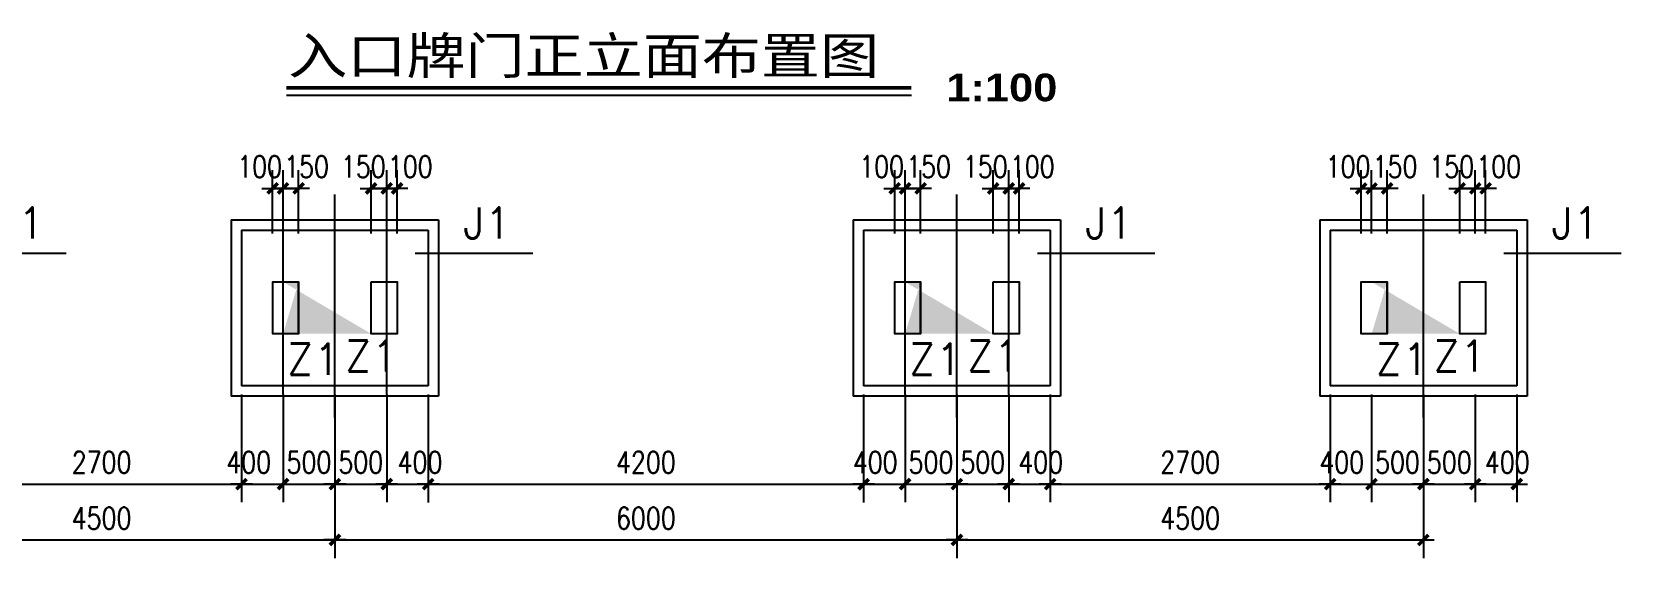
# Model space of a CAD drawing. Extents: x 0 to 180077, y 0 to 85122.
# Drawn here: x 72476 to 95473, y 18788 to 26397 of the extents above; entities that cross this region are included whole.
import ezdxf

# ---------------------------------------------------------------- set-up
doc = ezdxf.new("R2010")
doc.units = 0
doc.header["$LTSCALE"] = 1000
doc.header["$MEASUREMENT"] = 0
for name, color, linetype in [('PUB_DIM', 3, 'Continuous'), ('PUB_TEXT', 7, 'Continuous'), ('文字', 3, 'Continuous'), ('柱子', 8, 'Continuous'), ('粗可见', 140, 'Continuous'), ('细可见', 14, 'Continuous')]:
    doc.layers.add(name, color=color, linetype=linetype)
doc.styles.add('_SASB____', font='SASB____.shx', dxfattribs={"width": 2.25})
doc.styles.add('_ST64F', font='txt.shx', dxfattribs={"width": 1.5, "bigfont": 'ST64F.shx'})
doc.styles.add('DIM_FONT', font='SIMPLEX.shx', dxfattribs={"width": 0.8})
doc.styles.get("Standard").update_dxf_attribs({"font": 'txt.shx'})
doc.dimstyles.new('DIMN70', dxfattribs={"dimscale": 0.7, "dimtxt": 300, "dimasz": 1, "dimexe": 250, "dimexo": 300, "dimgap": 150, "dimtad": 1, "dimdec": 0, "dimzin": 0, "dimdsep": 46, "dimtxsty": 'DIM_FONT', "dimcen": 0.09, "dimclrt": 7, "dimadec": 0, "dimazin": 0, "dimtfac": 1, "dimtdec": 0, "dimtix": 1, "dimtmove": 2, "dimatfit": 3, "dimfxl": 1, "dimtolj": 1, "dimtzin": 0, "dimarcsym": 0})

# ---------------------------------------------------------------- blocks, each defined once
blk = doc.blocks.new('_DIMX')
blk.add_line((-150, 0), (150, 0))
blk.add_lwpolyline([(-70, -70, 50, 50, 0), (70, 70, 50, 50, 0)], format="xyseb")
blk = doc.blocks.new('*U121')
at = {"color": 0, "linetype": 'ByBlock'}
for p, q in [((102731592, 78498525), (102731592, 78497487)), ((102732092, 78498525), (102732092, 78497487)), ((102731592, 78497662), (102731591, 78497662)), ((102731592, 78497662), (102732092, 78497662)), ((102732093, 78497662), (102732094, 78497662))]:
    blk.add_line(p, q, dxfattribs=at)
at = {"color": 0, "linetype": 'ByBlock', "xscale": 0.7, "yscale": 0.7, "zscale": 0.7}
blk.add_blockref('_DIMX', (102731592, 78497662), dxfattribs=at)
at = {"color": 0, "linetype": 'ByBlock', "xscale": 0.7, "yscale": 0.7, "zscale": 0.7, "rotation": 180}
blk.add_blockref('_DIMX', (102732092, 78497662), dxfattribs=at)
at = {"color": 7, "linetype": 'ByBlock', "insert": (102731842, 78497872), "char_height": 210, "width": 0.000000001, "attachment_point": 5, "style": 'DIM_FONT'}
blk.add_mtext('\\A1;500', dxfattribs=at)
blk = doc.blocks.new('*U122')
at = {"color": 0, "linetype": 'ByBlock'}
for p, q in [((102732592, 78498525), (102732592, 78497487)), ((102732992, 78498525), (102732992, 78497487)), ((102732593, 78497662), (102732992, 78497662))]:
    blk.add_line(p, q, dxfattribs=at)
at = {"color": 0, "linetype": 'ByBlock', "xscale": 0.7, "yscale": 0.7, "zscale": 0.7, "rotation": 180}
blk.add_blockref('_DIMX', (102732592, 78497662), dxfattribs=at)
at = {"color": 0, "linetype": 'ByBlock', "xscale": 0.7, "yscale": 0.7, "zscale": 0.7}
blk.add_blockref('_DIMX', (102732992, 78497662), dxfattribs=at)
at = {"color": 7, "linetype": 'ByBlock', "insert": (102732901, 78497872), "char_height": 210, "width": 0.000000001, "attachment_point": 5, "style": 'DIM_FONT'}
blk.add_mtext('\\A1;400', dxfattribs=at)
blk = doc.blocks.new('*U123')
at = {"color": 0, "linetype": 'ByBlock'}
for p, q in [((102726592, 78498525), (102726592, 78497487)), ((102726992, 78498525), (102726992, 78497487)), ((102726593, 78497662), (102726992, 78497662))]:
    blk.add_line(p, q, dxfattribs=at)
at = {"color": 0, "linetype": 'ByBlock', "xscale": 0.7, "yscale": 0.7, "zscale": 0.7, "rotation": 180}
blk.add_blockref('_DIMX', (102726592, 78497662), dxfattribs=at)
at = {"color": 0, "linetype": 'ByBlock', "xscale": 0.7, "yscale": 0.7, "zscale": 0.7}
blk.add_blockref('_DIMX', (102726992, 78497662), dxfattribs=at)
at = {"color": 7, "linetype": 'ByBlock', "insert": (102726913, 78497872), "char_height": 210, "width": 0.000000001, "attachment_point": 5, "style": 'DIM_FONT'}
blk.add_mtext('\\A1;400', dxfattribs=at)
blk = doc.blocks.new('*U125')
at = {"color": 0, "linetype": 'ByBlock'}
for p, q in [((102725592, 78498525), (102725592, 78497487)), ((102726092, 78498525), (102726092, 78497487)), ((102725592, 78497662), (102725591, 78497662)), ((102725592, 78497662), (102726092, 78497662)), ((102726093, 78497662), (102726094, 78497662))]:
    blk.add_line(p, q, dxfattribs=at)
at = {"color": 0, "linetype": 'ByBlock', "xscale": 0.7, "yscale": 0.7, "zscale": 0.7}
blk.add_blockref('_DIMX', (102725592, 78497662), dxfattribs=at)
at = {"color": 0, "linetype": 'ByBlock', "xscale": 0.7, "yscale": 0.7, "zscale": 0.7, "rotation": 180}
blk.add_blockref('_DIMX', (102726092, 78497662), dxfattribs=at)
at = {"color": 7, "linetype": 'ByBlock', "insert": (102725842, 78497872), "char_height": 210, "width": 0.000000001, "attachment_point": 5, "style": 'DIM_FONT'}
blk.add_mtext('\\A1;500', dxfattribs=at)
blk = doc.blocks.new('*U129')
at = {"color": 0, "linetype": 'ByBlock'}
for p, q in [((102732092, 78498525), (102732092, 78497487)), ((102732592, 78498525), (102732592, 78497487)), ((102732092, 78497662), (102732091, 78497662)), ((102732092, 78497662), (102732592, 78497662)), ((102732593, 78497662), (102732594, 78497662))]:
    blk.add_line(p, q, dxfattribs=at)
at = {"color": 0, "linetype": 'ByBlock', "xscale": 0.7, "yscale": 0.7, "zscale": 0.7}
blk.add_blockref('_DIMX', (102732092, 78497662), dxfattribs=at)
at = {"color": 0, "linetype": 'ByBlock', "xscale": 0.7, "yscale": 0.7, "zscale": 0.7, "rotation": 180}
blk.add_blockref('_DIMX', (102732592, 78497662), dxfattribs=at)
at = {"color": 7, "linetype": 'ByBlock', "insert": (102732342, 78497872), "char_height": 210, "width": 0.000000001, "attachment_point": 5, "style": 'DIM_FONT'}
blk.add_mtext('\\A1;500', dxfattribs=at)
blk = doc.blocks.new('*U130')
at = {"color": 0, "linetype": 'ByBlock'}
for p, q in [((102731192, 78498525), (102731192, 78497487)), ((102731592, 78498525), (102731592, 78497487)), ((102731193, 78497662), (102731592, 78497662))]:
    blk.add_line(p, q, dxfattribs=at)
at = {"color": 0, "linetype": 'ByBlock', "xscale": 0.7, "yscale": 0.7, "zscale": 0.7, "rotation": 180}
blk.add_blockref('_DIMX', (102731192, 78497662), dxfattribs=at)
at = {"color": 0, "linetype": 'ByBlock', "xscale": 0.7, "yscale": 0.7, "zscale": 0.7}
blk.add_blockref('_DIMX', (102731592, 78497662), dxfattribs=at)
at = {"color": 7, "linetype": 'ByBlock', "insert": (102731304, 78497872), "char_height": 210, "width": 0.000000001, "attachment_point": 5, "style": 'DIM_FONT'}
blk.add_mtext('\\A1;400', dxfattribs=at)
blk = doc.blocks.new('*U131')
at = {"color": 0, "linetype": 'ByBlock'}
for p, q in [((102726092, 78498525), (102726092, 78497487)), ((102726592, 78498525), (102726592, 78497487)), ((102726092, 78497662), (102726091, 78497662)), ((102726092, 78497662), (102726592, 78497662)), ((102726593, 78497662), (102726594, 78497662))]:
    blk.add_line(p, q, dxfattribs=at)
at = {"color": 0, "linetype": 'ByBlock', "xscale": 0.7, "yscale": 0.7, "zscale": 0.7}
blk.add_blockref('_DIMX', (102726092, 78497662), dxfattribs=at)
at = {"color": 0, "linetype": 'ByBlock', "xscale": 0.7, "yscale": 0.7, "zscale": 0.7, "rotation": 180}
blk.add_blockref('_DIMX', (102726592, 78497662), dxfattribs=at)
at = {"color": 7, "linetype": 'ByBlock', "insert": (102726342, 78497872), "char_height": 210, "width": 0.000000001, "attachment_point": 5, "style": 'DIM_FONT'}
blk.add_mtext('\\A1;500', dxfattribs=at)
blk = doc.blocks.new('*U132')
at = {"color": 0, "linetype": 'ByBlock'}
for p, q in [((102725192, 78498525), (102725192, 78497487)), ((102725592, 78498525), (102725592, 78497487)), ((102725193, 78497662), (102725592, 78497662))]:
    blk.add_line(p, q, dxfattribs=at)
at = {"color": 0, "linetype": 'ByBlock', "xscale": 0.7, "yscale": 0.7, "zscale": 0.7, "rotation": 180}
blk.add_blockref('_DIMX', (102725192, 78497662), dxfattribs=at)
at = {"color": 0, "linetype": 'ByBlock', "xscale": 0.7, "yscale": 0.7, "zscale": 0.7}
blk.add_blockref('_DIMX', (102725592, 78497662), dxfattribs=at)
at = {"color": 7, "linetype": 'ByBlock', "insert": (102725261, 78497872), "char_height": 210, "width": 0.000000001, "attachment_point": 5, "style": 'DIM_FONT'}
blk.add_mtext('\\A1;400', dxfattribs=at)
blk = doc.blocks.new('*U136')
at = {"color": 0, "linetype": 'ByBlock'}
for p, q in [((102721592, 78497648), (102721592, 78496610)), ((102726092, 78497648), (102726092, 78496610)), ((102721593, 78496785), (102726092, 78496785))]:
    blk.add_line(p, q, dxfattribs=at)
at = {"color": 0, "linetype": 'ByBlock', "xscale": 0.7, "yscale": 0.7, "zscale": 0.7, "rotation": 180}
blk.add_blockref('_DIMX', (102721592, 78496785), dxfattribs=at)
at = {"color": 0, "linetype": 'ByBlock', "xscale": 0.7, "yscale": 0.7, "zscale": 0.7}
blk.add_blockref('_DIMX', (102726092, 78496785), dxfattribs=at)
at = {"color": 7, "linetype": 'ByBlock', "insert": (102723842, 78496995), "char_height": 210, "width": 0.000000001, "attachment_point": 5, "style": 'DIM_FONT'}
blk.add_mtext('\\A1;4500', dxfattribs=at)
blk = doc.blocks.new('*U137')
at = {"color": 0, "linetype": 'ByBlock'}
for p, q in [((102726092, 78497648), (102726092, 78496610)), ((102732092, 78497648), (102732092, 78496610)), ((102726093, 78496785), (102732092, 78496785))]:
    blk.add_line(p, q, dxfattribs=at)
at = {"color": 0, "linetype": 'ByBlock', "xscale": 0.7, "yscale": 0.7, "zscale": 0.7, "rotation": 180}
blk.add_blockref('_DIMX', (102726092, 78496785), dxfattribs=at)
at = {"color": 0, "linetype": 'ByBlock', "xscale": 0.7, "yscale": 0.7, "zscale": 0.7}
blk.add_blockref('_DIMX', (102732092, 78496785), dxfattribs=at)
at = {"color": 7, "linetype": 'ByBlock', "insert": (102729092, 78496995), "char_height": 210, "width": 0.000000001, "attachment_point": 5, "style": 'DIM_FONT'}
blk.add_mtext('\\A1;6000', dxfattribs=at)
blk = doc.blocks.new('*U138')
at = {"color": 0, "linetype": 'ByBlock'}
for p, q in [((102732092, 78497648), (102732092, 78496610)), ((102736592, 78497648), (102736592, 78496610)), ((102732093, 78496785), (102736592, 78496785))]:
    blk.add_line(p, q, dxfattribs=at)
at = {"color": 0, "linetype": 'ByBlock', "xscale": 0.7, "yscale": 0.7, "zscale": 0.7, "rotation": 180}
blk.add_blockref('_DIMX', (102732092, 78496785), dxfattribs=at)
at = {"color": 0, "linetype": 'ByBlock', "xscale": 0.7, "yscale": 0.7, "zscale": 0.7}
blk.add_blockref('_DIMX', (102736592, 78496785), dxfattribs=at)
at = {"color": 7, "linetype": 'ByBlock', "insert": (102734342, 78496995), "char_height": 210, "width": 0.000000001, "attachment_point": 5, "style": 'DIM_FONT'}
blk.add_mtext('\\A1;4500', dxfattribs=at)
blk = doc.blocks.new('*U141')
at = {"color": 0, "linetype": 'ByBlock'}
for p, q in [((102722492, 78498525), (102722492, 78497487)), ((102725192, 78498525), (102725192, 78497487)), ((102722493, 78497662), (102725192, 78497662))]:
    blk.add_line(p, q, dxfattribs=at)
at = {"color": 0, "linetype": 'ByBlock', "xscale": 0.7, "yscale": 0.7, "zscale": 0.7, "rotation": 180}
blk.add_blockref('_DIMX', (102722492, 78497662), dxfattribs=at)
at = {"color": 0, "linetype": 'ByBlock', "xscale": 0.7, "yscale": 0.7, "zscale": 0.7}
blk.add_blockref('_DIMX', (102725192, 78497662), dxfattribs=at)
at = {"color": 7, "linetype": 'ByBlock', "insert": (102723842, 78497872), "char_height": 210, "width": 0.000000001, "attachment_point": 5, "style": 'DIM_FONT'}
blk.add_mtext('\\A1;2700', dxfattribs=at)
blk = doc.blocks.new('*U142')
at = {"color": 0, "linetype": 'ByBlock'}
for p, q in [((102726992, 78498095), (102726992, 78497057)), ((102731192, 78498095), (102731192, 78497057)), ((102726993, 78497232), (102731192, 78497232))]:
    blk.add_line(p, q, dxfattribs=at)
at = {"color": 0, "linetype": 'ByBlock', "xscale": 0.7, "yscale": 0.7, "zscale": 0.7, "rotation": 180}
blk.add_blockref('_DIMX', (102726992, 78497232), dxfattribs=at)
at = {"color": 0, "linetype": 'ByBlock', "xscale": 0.7, "yscale": 0.7, "zscale": 0.7}
blk.add_blockref('_DIMX', (102731192, 78497232), dxfattribs=at)
at = {"color": 7, "linetype": 'ByBlock', "insert": (102729092, 78497442), "char_height": 210, "width": 0.000000001, "attachment_point": 5, "style": 'DIM_FONT'}
blk.add_mtext('\\A1;4200', dxfattribs=at)
blk = doc.blocks.new('*U144')
at = {"color": 0, "linetype": 'ByBlock'}
for p, q in [((102731592, 78498525), (102731592, 78497487)), ((102732092, 78498525), (102732092, 78497487)), ((102731592, 78497662), (102731591, 78497662)), ((102731592, 78497662), (102732092, 78497662)), ((102732093, 78497662), (102732094, 78497662))]:
    blk.add_line(p, q, dxfattribs=at)
at = {"color": 0, "linetype": 'ByBlock', "xscale": 0.7, "yscale": 0.7, "zscale": 0.7}
blk.add_blockref('_DIMX', (102731592, 78497662), dxfattribs=at)
at = {"color": 0, "linetype": 'ByBlock', "xscale": 0.7, "yscale": 0.7, "zscale": 0.7, "rotation": 180}
blk.add_blockref('_DIMX', (102732092, 78497662), dxfattribs=at)
at = {"color": 7, "linetype": 'ByBlock', "insert": (102731842, 78497872), "char_height": 210, "width": 0.000000001, "attachment_point": 5, "style": 'DIM_FONT'}
blk.add_mtext('\\A1;500', dxfattribs=at)
blk = doc.blocks.new('*U145')
at = {"color": 0, "linetype": 'ByBlock'}
for p, q in [((102732592, 78498525), (102732592, 78497487)), ((102732992, 78498525), (102732992, 78497487)), ((102732593, 78497662), (102732992, 78497662))]:
    blk.add_line(p, q, dxfattribs=at)
at = {"color": 0, "linetype": 'ByBlock', "xscale": 0.7, "yscale": 0.7, "zscale": 0.7, "rotation": 180}
blk.add_blockref('_DIMX', (102732592, 78497662), dxfattribs=at)
at = {"color": 0, "linetype": 'ByBlock', "xscale": 0.7, "yscale": 0.7, "zscale": 0.7}
blk.add_blockref('_DIMX', (102732992, 78497662), dxfattribs=at)
at = {"color": 7, "linetype": 'ByBlock', "insert": (102732901, 78497872), "char_height": 210, "width": 0.000000001, "attachment_point": 5, "style": 'DIM_FONT'}
blk.add_mtext('\\A1;400', dxfattribs=at)
blk = doc.blocks.new('*U147')
at = {"color": 0, "linetype": 'ByBlock'}
for p, q in [((102732092, 78498525), (102732092, 78497487)), ((102732592, 78498525), (102732592, 78497487)), ((102732092, 78497662), (102732091, 78497662)), ((102732092, 78497662), (102732592, 78497662)), ((102732593, 78497662), (102732594, 78497662))]:
    blk.add_line(p, q, dxfattribs=at)
at = {"color": 0, "linetype": 'ByBlock', "xscale": 0.7, "yscale": 0.7, "zscale": 0.7}
blk.add_blockref('_DIMX', (102732092, 78497662), dxfattribs=at)
at = {"color": 0, "linetype": 'ByBlock', "xscale": 0.7, "yscale": 0.7, "zscale": 0.7, "rotation": 180}
blk.add_blockref('_DIMX', (102732592, 78497662), dxfattribs=at)
at = {"color": 7, "linetype": 'ByBlock', "insert": (102732342, 78497872), "char_height": 210, "width": 0.000000001, "attachment_point": 5, "style": 'DIM_FONT'}
blk.add_mtext('\\A1;500', dxfattribs=at)
blk = doc.blocks.new('*U148')
at = {"color": 0, "linetype": 'ByBlock'}
for p, q in [((102731192, 78498525), (102731192, 78497487)), ((102731592, 78498525), (102731592, 78497487)), ((102731193, 78497662), (102731592, 78497662))]:
    blk.add_line(p, q, dxfattribs=at)
at = {"color": 0, "linetype": 'ByBlock', "xscale": 0.7, "yscale": 0.7, "zscale": 0.7, "rotation": 180}
blk.add_blockref('_DIMX', (102731192, 78497662), dxfattribs=at)
at = {"color": 0, "linetype": 'ByBlock', "xscale": 0.7, "yscale": 0.7, "zscale": 0.7}
blk.add_blockref('_DIMX', (102731592, 78497662), dxfattribs=at)
at = {"color": 7, "linetype": 'ByBlock', "insert": (102731304, 78497872), "char_height": 210, "width": 0.000000001, "attachment_point": 5, "style": 'DIM_FONT'}
blk.add_mtext('\\A1;400', dxfattribs=at)
blk = doc.blocks.new('*U149')
at = {"color": 0, "linetype": 'ByBlock'}
for p, q in [((102722492, 78498525), (102722492, 78497487)), ((102725192, 78498525), (102725192, 78497487)), ((102722493, 78497662), (102725192, 78497662))]:
    blk.add_line(p, q, dxfattribs=at)
at = {"color": 0, "linetype": 'ByBlock', "xscale": 0.7, "yscale": 0.7, "zscale": 0.7, "rotation": 180}
blk.add_blockref('_DIMX', (102722492, 78497662), dxfattribs=at)
at = {"color": 0, "linetype": 'ByBlock', "xscale": 0.7, "yscale": 0.7, "zscale": 0.7}
blk.add_blockref('_DIMX', (102725192, 78497662), dxfattribs=at)
at = {"color": 7, "linetype": 'ByBlock', "insert": (102723842, 78497872), "char_height": 210, "width": 0.000000001, "attachment_point": 5, "style": 'DIM_FONT'}
blk.add_mtext('\\A1;2700', dxfattribs=at)
blk = doc.blocks.new('*U154')
at = {"color": 0, "linetype": 'ByBlock'}
for p, q in [((102721092, 78500076), (102721092, 78500687)), ((102721242, 78500076), (102721242, 78500687)), ((102721092, 78500512), (102721091, 78500512)), ((102721092, 78500512), (102721242, 78500512)), ((102721092, 78500512), (102721242, 78500512)), ((102721243, 78500512), (102721244, 78500512))]:
    blk.add_line(p, q, dxfattribs=at)
at = {"color": 0, "linetype": 'ByBlock', "xscale": 0.7, "yscale": 0.7, "zscale": 0.7}
blk.add_blockref('_DIMX', (102721092, 78500512), dxfattribs=at)
at = {"color": 0, "linetype": 'ByBlock', "xscale": 0.7, "yscale": 0.7, "zscale": 0.7, "rotation": 180}
blk.add_blockref('_DIMX', (102721242, 78500512), dxfattribs=at)
at = {"color": 7, "linetype": 'ByBlock', "insert": (102721319, 78500722), "char_height": 210, "width": 0.000000001, "attachment_point": 5, "style": 'DIM_FONT'}
blk.add_mtext('\\A1;150', dxfattribs=at)
blk = doc.blocks.new('*U155')
at = {"color": 0, "linetype": 'ByBlock'}
for p, q in [((102720992, 78500076), (102720992, 78500687)), ((102721092, 78500076), (102721092, 78500687)), ((102720992, 78500512), (102720991, 78500512)), ((102720992, 78500512), (102721092, 78500512)), ((102720992, 78500512), (102721092, 78500512)), ((102721093, 78500512), (102721094, 78500512))]:
    blk.add_line(p, q, dxfattribs=at)
at = {"color": 0, "linetype": 'ByBlock', "xscale": 0.7, "yscale": 0.7, "zscale": 0.7}
blk.add_blockref('_DIMX', (102720992, 78500512), dxfattribs=at)
at = {"color": 0, "linetype": 'ByBlock', "xscale": 0.7, "yscale": 0.7, "zscale": 0.7, "rotation": 180}
blk.add_blockref('_DIMX', (102721092, 78500512), dxfattribs=at)
at = {"color": 7, "linetype": 'ByBlock', "insert": (102720866, 78500722), "char_height": 210, "width": 0.000000001, "attachment_point": 5, "style": 'DIM_FONT'}
blk.add_mtext('\\A1;100', dxfattribs=at)
blk = doc.blocks.new('*U156')
at = {"color": 0, "linetype": 'ByBlock'}
for p, q in [((102721942, 78500076), (102721942, 78500687)), ((102722092, 78500076), (102722092, 78500687)), ((102721942, 78500512), (102721941, 78500512)), ((102722092, 78500512), (102721942, 78500512)), ((102722092, 78500512), (102721942, 78500512)), ((102722093, 78500512), (102722094, 78500512))]:
    blk.add_line(p, q, dxfattribs=at)
at = {"color": 0, "linetype": 'ByBlock', "xscale": 0.7, "yscale": 0.7, "zscale": 0.7}
blk.add_blockref('_DIMX', (102721942, 78500512), dxfattribs=at)
at = {"color": 0, "linetype": 'ByBlock', "xscale": 0.7, "yscale": 0.7, "zscale": 0.7, "rotation": 180}
blk.add_blockref('_DIMX', (102722092, 78500512), dxfattribs=at)
at = {"color": 7, "linetype": 'ByBlock', "insert": (102721866, 78500722), "char_height": 210, "width": 0.000000001, "attachment_point": 5, "style": 'DIM_FONT'}
blk.add_mtext('\\A1;150', dxfattribs=at)
blk = doc.blocks.new('*U158')
at = {"color": 0, "linetype": 'ByBlock'}
for p, q in [((102722092, 78500076), (102722092, 78500687)), ((102722192, 78500076), (102722192, 78500687)), ((102722092, 78500512), (102722091, 78500512)), ((102722192, 78500512), (102722092, 78500512)), ((102722192, 78500512), (102722092, 78500512)), ((102722193, 78500512), (102722194, 78500512))]:
    blk.add_line(p, q, dxfattribs=at)
at = {"color": 0, "linetype": 'ByBlock', "xscale": 0.7, "yscale": 0.7, "zscale": 0.7}
blk.add_blockref('_DIMX', (102722092, 78500512), dxfattribs=at)
at = {"color": 0, "linetype": 'ByBlock', "xscale": 0.7, "yscale": 0.7, "zscale": 0.7, "rotation": 180}
blk.add_blockref('_DIMX', (102722192, 78500512), dxfattribs=at)
at = {"color": 7, "linetype": 'ByBlock', "insert": (102722319, 78500722), "char_height": 210, "width": 0.000000001, "attachment_point": 5, "style": 'DIM_FONT'}
blk.add_mtext('\\A1;100', dxfattribs=at)
blk = doc.blocks.new('*U159')
at = {"color": 0, "linetype": 'ByBlock'}
for p, q in [((102721092, 78500076), (102721092, 78500687)), ((102721242, 78500076), (102721242, 78500687)), ((102721092, 78500512), (102721091, 78500512)), ((102721092, 78500512), (102721242, 78500512)), ((102721092, 78500512), (102721242, 78500512)), ((102721243, 78500512), (102721244, 78500512))]:
    blk.add_line(p, q, dxfattribs=at)
at = {"color": 0, "linetype": 'ByBlock', "xscale": 0.7, "yscale": 0.7, "zscale": 0.7}
blk.add_blockref('_DIMX', (102721092, 78500512), dxfattribs=at)
at = {"color": 0, "linetype": 'ByBlock', "xscale": 0.7, "yscale": 0.7, "zscale": 0.7, "rotation": 180}
blk.add_blockref('_DIMX', (102721242, 78500512), dxfattribs=at)
at = {"color": 7, "linetype": 'ByBlock', "insert": (102721319, 78500722), "char_height": 210, "width": 0.000000001, "attachment_point": 5, "style": 'DIM_FONT'}
blk.add_mtext('\\A1;150', dxfattribs=at)
blk = doc.blocks.new('*U160')
at = {"color": 0, "linetype": 'ByBlock'}
for p, q in [((102720992, 78500076), (102720992, 78500687)), ((102721092, 78500076), (102721092, 78500687)), ((102720992, 78500512), (102720991, 78500512)), ((102720992, 78500512), (102721092, 78500512)), ((102720992, 78500512), (102721092, 78500512)), ((102721093, 78500512), (102721094, 78500512))]:
    blk.add_line(p, q, dxfattribs=at)
at = {"color": 0, "linetype": 'ByBlock', "xscale": 0.7, "yscale": 0.7, "zscale": 0.7}
blk.add_blockref('_DIMX', (102720992, 78500512), dxfattribs=at)
at = {"color": 0, "linetype": 'ByBlock', "xscale": 0.7, "yscale": 0.7, "zscale": 0.7, "rotation": 180}
blk.add_blockref('_DIMX', (102721092, 78500512), dxfattribs=at)
at = {"color": 7, "linetype": 'ByBlock', "insert": (102720866, 78500722), "char_height": 210, "width": 0.000000001, "attachment_point": 5, "style": 'DIM_FONT'}
blk.add_mtext('\\A1;100', dxfattribs=at)
blk = doc.blocks.new('*U161')
at = {"color": 0, "linetype": 'ByBlock'}
for p, q in [((102721942, 78500076), (102721942, 78500687)), ((102722092, 78500076), (102722092, 78500687)), ((102721942, 78500512), (102721941, 78500512)), ((102722092, 78500512), (102721942, 78500512)), ((102722092, 78500512), (102721942, 78500512)), ((102722093, 78500512), (102722094, 78500512))]:
    blk.add_line(p, q, dxfattribs=at)
at = {"color": 0, "linetype": 'ByBlock', "xscale": 0.7, "yscale": 0.7, "zscale": 0.7}
blk.add_blockref('_DIMX', (102721942, 78500512), dxfattribs=at)
at = {"color": 0, "linetype": 'ByBlock', "xscale": 0.7, "yscale": 0.7, "zscale": 0.7, "rotation": 180}
blk.add_blockref('_DIMX', (102722092, 78500512), dxfattribs=at)
at = {"color": 7, "linetype": 'ByBlock', "insert": (102721866, 78500722), "char_height": 210, "width": 0.000000001, "attachment_point": 5, "style": 'DIM_FONT'}
blk.add_mtext('\\A1;150', dxfattribs=at)
blk = doc.blocks.new('*U162')
at = {"color": 0, "linetype": 'ByBlock'}
for p, q in [((102722092, 78500076), (102722092, 78500687)), ((102722192, 78500076), (102722192, 78500687)), ((102722092, 78500512), (102722091, 78500512)), ((102722192, 78500512), (102722092, 78500512)), ((102722192, 78500512), (102722092, 78500512)), ((102722193, 78500512), (102722194, 78500512))]:
    blk.add_line(p, q, dxfattribs=at)
at = {"color": 0, "linetype": 'ByBlock', "xscale": 0.7, "yscale": 0.7, "zscale": 0.7}
blk.add_blockref('_DIMX', (102722092, 78500512), dxfattribs=at)
at = {"color": 0, "linetype": 'ByBlock', "xscale": 0.7, "yscale": 0.7, "zscale": 0.7, "rotation": 180}
blk.add_blockref('_DIMX', (102722192, 78500512), dxfattribs=at)
at = {"color": 7, "linetype": 'ByBlock', "insert": (102722319, 78500722), "char_height": 210, "width": 0.000000001, "attachment_point": 5, "style": 'DIM_FONT'}
blk.add_mtext('\\A1;100', dxfattribs=at)
blk = doc.blocks.new('*U163')
at = {"color": 0, "linetype": 'ByBlock'}
for p, q in [((102721092, 78500076), (102721092, 78500687)), ((102721242, 78500076), (102721242, 78500687)), ((102721092, 78500512), (102721091, 78500512)), ((102721092, 78500512), (102721242, 78500512)), ((102721092, 78500512), (102721242, 78500512)), ((102721243, 78500512), (102721244, 78500512))]:
    blk.add_line(p, q, dxfattribs=at)
at = {"color": 0, "linetype": 'ByBlock', "xscale": 0.7, "yscale": 0.7, "zscale": 0.7}
blk.add_blockref('_DIMX', (102721092, 78500512), dxfattribs=at)
at = {"color": 0, "linetype": 'ByBlock', "xscale": 0.7, "yscale": 0.7, "zscale": 0.7, "rotation": 180}
blk.add_blockref('_DIMX', (102721242, 78500512), dxfattribs=at)
at = {"color": 7, "linetype": 'ByBlock', "insert": (102721319, 78500722), "char_height": 210, "width": 0.000000001, "attachment_point": 5, "style": 'DIM_FONT'}
blk.add_mtext('\\A1;150', dxfattribs=at)
blk = doc.blocks.new('*U165')
at = {"color": 0, "linetype": 'ByBlock'}
for p, q in [((102720992, 78500076), (102720992, 78500687)), ((102721092, 78500076), (102721092, 78500687)), ((102720992, 78500512), (102720991, 78500512)), ((102720992, 78500512), (102721092, 78500512)), ((102720992, 78500512), (102721092, 78500512)), ((102721093, 78500512), (102721094, 78500512))]:
    blk.add_line(p, q, dxfattribs=at)
at = {"color": 0, "linetype": 'ByBlock', "xscale": 0.7, "yscale": 0.7, "zscale": 0.7}
blk.add_blockref('_DIMX', (102720992, 78500512), dxfattribs=at)
at = {"color": 0, "linetype": 'ByBlock', "xscale": 0.7, "yscale": 0.7, "zscale": 0.7, "rotation": 180}
blk.add_blockref('_DIMX', (102721092, 78500512), dxfattribs=at)
at = {"color": 7, "linetype": 'ByBlock', "insert": (102720866, 78500722), "char_height": 210, "width": 0.000000001, "attachment_point": 5, "style": 'DIM_FONT'}
blk.add_mtext('\\A1;100', dxfattribs=at)
blk = doc.blocks.new('*U166')
at = {"color": 0, "linetype": 'ByBlock'}
for p, q in [((102721942, 78500076), (102721942, 78500687)), ((102722092, 78500076), (102722092, 78500687)), ((102721942, 78500512), (102721941, 78500512)), ((102722092, 78500512), (102721942, 78500512)), ((102722092, 78500512), (102721942, 78500512)), ((102722093, 78500512), (102722094, 78500512))]:
    blk.add_line(p, q, dxfattribs=at)
at = {"color": 0, "linetype": 'ByBlock', "xscale": 0.7, "yscale": 0.7, "zscale": 0.7}
blk.add_blockref('_DIMX', (102721942, 78500512), dxfattribs=at)
at = {"color": 0, "linetype": 'ByBlock', "xscale": 0.7, "yscale": 0.7, "zscale": 0.7, "rotation": 180}
blk.add_blockref('_DIMX', (102722092, 78500512), dxfattribs=at)
at = {"color": 7, "linetype": 'ByBlock', "insert": (102721866, 78500722), "char_height": 210, "width": 0.000000001, "attachment_point": 5, "style": 'DIM_FONT'}
blk.add_mtext('\\A1;150', dxfattribs=at)
blk = doc.blocks.new('*U167')
at = {"color": 0, "linetype": 'ByBlock'}
for p, q in [((102722092, 78500076), (102722092, 78500687)), ((102722192, 78500076), (102722192, 78500687)), ((102722092, 78500512), (102722091, 78500512)), ((102722192, 78500512), (102722092, 78500512)), ((102722192, 78500512), (102722092, 78500512)), ((102722193, 78500512), (102722194, 78500512))]:
    blk.add_line(p, q, dxfattribs=at)
at = {"color": 0, "linetype": 'ByBlock', "xscale": 0.7, "yscale": 0.7, "zscale": 0.7}
blk.add_blockref('_DIMX', (102722092, 78500512), dxfattribs=at)
at = {"color": 0, "linetype": 'ByBlock', "xscale": 0.7, "yscale": 0.7, "zscale": 0.7, "rotation": 180}
blk.add_blockref('_DIMX', (102722192, 78500512), dxfattribs=at)
at = {"color": 7, "linetype": 'ByBlock', "insert": (102722319, 78500722), "char_height": 210, "width": 0.000000001, "attachment_point": 5, "style": 'DIM_FONT'}
blk.add_mtext('\\A1;100', dxfattribs=at)
blk = doc.blocks.new('A$C50540425')
at = {"layer": '柱子'}
h = blk.add_hatch(color=256, dxfattribs=at)
h.paths.add_polyline_path([(6473.9, 2662.1), (6723.9, 2662.1), (6723.9, 2162.1), (6473.9, 2162.1)], flags=16)
h.paths.add_polyline_path([(7423.9, 2662.1), (7673.9, 2662.1), (7673.9, 2162.1), (7423.9, 2162.1)], flags=16)
edge = h.paths.add_edge_path()
edge.add_line((6723.9, 2162.1), (6723.9, 2662.1))
edge.add_line((6573.9, 2162.1), (6473.9, 2162.1))
edge.add_line((6473.9, 2162.1), (6473.9, 2662.1))
edge.add_line((6473.9, 2662.1), (6573.9, 2662.1))
edge.add_line((7423.9, 2162.1), (7423.9, 2662.1))
edge.add_line((7573.9, 2662.1), (7673.9, 2662.1))
edge.add_line((7673.9, 2662.1), (7673.9, 2162.1))
edge.add_line((7673.9, 2162.1), (7573.9, 2162.1))
h = blk.add_hatch(color=256, dxfattribs=at)
h.paths.add_polyline_path([(12473.9, 2662.1), (12723.9, 2662.1), (12723.9, 2162.1), (12473.9, 2162.1)], flags=16)
h.paths.add_polyline_path([(13423.9, 2662.1), (13673.9, 2662.1), (13673.9, 2162.1), (13423.9, 2162.1)], flags=16)
edge = h.paths.add_edge_path()
edge.add_line((12723.9, 2162.1), (12723.9, 2662.1))
edge.add_line((12573.9, 2162.1), (12473.9, 2162.1))
edge.add_line((12473.9, 2162.1), (12473.9, 2662.1))
edge.add_line((12473.9, 2662.1), (12573.9, 2662.1))
edge.add_line((13423.9, 2162.1), (13423.9, 2662.1))
edge.add_line((13573.9, 2662.1), (13673.9, 2662.1))
edge.add_line((13673.9, 2662.1), (13673.9, 2162.1))
edge.add_line((13673.9, 2162.1), (13573.9, 2162.1))
h = blk.add_hatch(color=256, dxfattribs=at)
h.paths.add_polyline_path([(16973.9, 2662.1), (17223.9, 2662.1), (17223.9, 2162.1), (16973.9, 2162.1)], flags=16)
h.paths.add_polyline_path([(17923.9, 2662.1), (18173.9, 2662.1), (18173.9, 2162.1), (17923.9, 2162.1)], flags=16)
edge = h.paths.add_edge_path()
edge.add_line((17223.9, 2162.1), (17223.9, 2662.1))
edge.add_line((17073.9, 2162.1), (16973.9, 2162.1))
edge.add_line((16973.9, 2162.1), (16973.9, 2662.1))
edge.add_line((16973.9, 2662.1), (17073.9, 2662.1))
edge.add_line((17923.9, 2162.1), (17923.9, 2662.1))
edge.add_line((18073.9, 2662.1), (18173.9, 2662.1))
edge.add_line((18173.9, 2662.1), (18173.9, 2162.1))
edge.add_line((18173.9, 2162.1), (18073.9, 2162.1))
at = {"layer": 'PUB_DIM'}
for p, q in [((3349.5, 2938.7), (4481.5, 2938.7)), ((7849.5, 2938.7), (8981.5, 2938.7)), ((13849.5, 2938.7), (14981.5, 2938.7)), ((18349.5, 2938.7), (19481.5, 2938.7))]:
    blk.add_line(p, q, dxfattribs=at)
at = {"layer": '粗可见'}
for p, q in [((6073.9, 3262.1), (6073.9, 1562.1)), ((6073.9, 3262.1), (8073.9, 3262.1)), ((8073.9, 3262.1), (8073.9, 1562.1)), ((12073.9, 3262.1), (12073.9, 1562.1)), ((12073.9, 3262.1), (14073.9, 3262.1)), ((14073.9, 3262.1), (14073.9, 1562.1)), ((16573.9, 3262.1), (16573.9, 1562.1)), ((16573.9, 3262.1), (18573.9, 3262.1)), ((18573.9, 3262.1), (18573.9, 1562.1)), ((6173.9, 3162.1), (6173.9, 1662.1)), ((6173.9, 3162.1), (7973.9, 3162.1)), ((7973.9, 3162.1), (7973.9, 1662.1)), ((12173.9, 3162.1), (12173.9, 1662.1)), ((12173.9, 3162.1), (13973.9, 3162.1)), ((13973.9, 3162.1), (13973.9, 1662.1)), ((16673.9, 3162.1), (16673.9, 1662.1)), ((16673.9, 3162.1), (18473.9, 3162.1)), ((18473.9, 3162.1), (18473.9, 1662.1)), ((6723.9, 2162.1), (6723.9, 2662.1)), ((7423.9, 2162.1), (7423.9, 2662.1)), ((12723.9, 2162.1), (12723.9, 2662.1)), ((13423.9, 2162.1), (13423.9, 2662.1)), ((17223.9, 2162.1), (17223.9, 2662.1)), ((17923.9, 2162.1), (17923.9, 2662.1)), ((8073.9, 1562.1), (6073.9, 1562.1)), ((7973.9, 1662.1), (6173.9, 1662.1)), ((14073.9, 1562.1), (12073.9, 1562.1)), ((13973.9, 1662.1), (12173.9, 1662.1)), ((18573.9, 1562.1), (16573.9, 1562.1)), ((18473.9, 1662.1), (16673.9, 1662.1))]:
    blk.add_line(p, q, dxfattribs=at)
for points in [[(6473.9, 2662.1), (6723.9, 2662.1), (6723.9, 2162.1), (6473.9, 2162.1)], [(7423.9, 2662.1), (7673.9, 2662.1), (7673.9, 2162.1), (7423.9, 2162.1)], [(12473.9, 2662.1), (12723.9, 2662.1), (12723.9, 2162.1), (12473.9, 2162.1)], [(13423.9, 2662.1), (13673.9, 2662.1), (13673.9, 2162.1), (13423.9, 2162.1)], [(16973.9, 2662.1), (17223.9, 2662.1), (17223.9, 2162.1), (16973.9, 2162.1)], [(17923.9, 2662.1), (18173.9, 2662.1), (18173.9, 2162.1), (17923.9, 2162.1)]]:
    blk.add_lwpolyline(points, close=True, dxfattribs=at)
for points in [[(6573.9, 2162.1), (6473.9, 2162.1), (6473.9, 2662.1), (6573.9, 2662.1)], [(7573.9, 2662.1), (7673.9, 2662.1), (7673.9, 2162.1), (7573.9, 2162.1)], [(12573.9, 2162.1), (12473.9, 2162.1), (12473.9, 2662.1), (12573.9, 2662.1)], [(13573.9, 2662.1), (13673.9, 2662.1), (13673.9, 2162.1), (13573.9, 2162.1)], [(17073.9, 2162.1), (16973.9, 2162.1), (16973.9, 2662.1), (17073.9, 2662.1)], [(18073.9, 2662.1), (18173.9, 2662.1), (18173.9, 2162.1), (18073.9, 2162.1)]]:
    blk.add_lwpolyline(points, dxfattribs=at)
at = {"layer": '细可见'}
for p, q in [((6573.9, 1576.3), (6573.9, 3497.8)), ((7073.9, 1356.8), (7073.9, 3504.1)), ((7573.9, 1576.3), (7573.9, 3507.6)), ((12573.9, 1576.3), (12573.9, 3497.8)), ((13073.9, 1356.8), (13073.9, 3504.1)), ((13573.9, 1576.3), (13573.9, 3507.6)), ((17573.9, 1356.8), (17573.9, 3504.1))]:
    blk.add_line(p, q, dxfattribs=at)
at = {"layer": '文字'}
for s, p in [('J1', (3809.6, 3079.4)), ('J1', (8309.6, 3079.4)), ('J1', (14309.6, 3079.4)), ('J1', (18809.6, 3079.4)), ('Z1', (6610.6, 1767.6)), ('Z1', (7169.2, 1797.4)), ('Z1', (12610.6, 1767.6)), ('Z1', (13169.2, 1797.4)), ('Z1', (17110.6, 1767.6)), ('Z1', (17669.2, 1797.4))]:
    blk.add_text(s, height=300, dxfattribs=at).set_placement(p)
at = {"layer": 'PUB_DIM'}
for base, p1, p2, picture, middle, set_off in [((6573.9, 3563.6), (6473.9, 2917.2), (6573.9, 2917.2), '*U155', (6346.9, 3773.6), (-102714518.6, -78496948.6)), ((6723.9, 3563.6), (6573.9, 2917.2), (6723.9, 2917.2), '*U154', (6800.5, 3773.6), (-102714518.6, -78496948.6)), ((7423.9, 3563.6), (7573.9, 2917.2), (7423.9, 2917.2), '*U156', (7347.2, 3773.6), (-102714518.6, -78496948.6)), ((7573.9, 3563.6), (7673.9, 2917.2), (7573.9, 2917.2), '*U158', (7800.8, 3773.6), (-102714518.6, -78496948.6)), ((12573.9, 3563.6), (12473.9, 2917.2), (12573.9, 2917.2), '*U160', (12346.9, 3773.6), (-102708518.6, -78496948.6)), ((12723.9, 3563.6), (12573.9, 2917.2), (12723.9, 2917.2), '*U159', (12800.5, 3773.6), (-102708518.6, -78496948.6)), ((13423.9, 3563.6), (13573.9, 2917.2), (13423.9, 2917.2), '*U161', (13347.2, 3773.6), (-102708518.6, -78496948.6)), ((13573.9, 3563.6), (13673.9, 2917.2), (13573.9, 2917.2), '*U162', (13800.8, 3773.6), (-102708518.6, -78496948.6)), ((17073.9, 3563.6), (16973.9, 2917.2), (17073.9, 2917.2), '*U165', (16846.9, 3773.6), (-102704018.6, -78496948.6)), ((17223.9, 3563.6), (17073.9, 2917.2), (17223.9, 2917.2), '*U163', (17300.5, 3773.6), (-102704018.6, -78496948.6)), ((17923.9, 3563.6), (18073.9, 2917.2), (17923.9, 2917.2), '*U166', (17847.2, 3773.6), (-102704018.6, -78496948.6)), ((18073.9, 3563.6), (18173.9, 2917.2), (18073.9, 2917.2), '*U167', (18300.8, 3773.6), (-102704018.6, -78496948.6))]:
    dim = blk.add_linear_dim(base=base, p1=p1, p2=p2, dimstyle='DIMN70', dxfattribs=at)
    dim.commit()
    dim.dimension.update_dxf_attribs({"geometry": picture, "text_midpoint": middle, "dimtype": 160, "insert": set_off})
for p1, p2, picture, middle, set_off in [((3473.9, 1786.3), (6173.9, 1786.3), '*U141', (4823.9, 923), (-102719018.6, -78496948.6)), ((6573.9, 1786.3), (7073.9, 1786.3), '*U125', (6823.9, 923), (-102719018.6, -78496948.6)), ((7073.9, 1786.3), (7573.9, 1786.3), '*U131', (7323.9, 923), (-102719018.6, -78496948.6)), ((7973.9, 1786.3), (12173.9, 1786.3), '*U142', (10073.9, 923), (-102719018.6, -78496519.1)), ((12573.9, 1786.3), (13073.9, 1786.3), '*U121', (12823.9, 923), (-102719018.6, -78496948.6)), ((13073.9, 1786.3), (13573.9, 1786.3), '*U129', (13323.9, 923), (-102719018.6, -78496948.6)), ((13973.9, 1786.3), (16673.9, 1786.3), '*U149', (15323.9, 923), (-102708518.6, -78496948.6)), ((17073.9, 1786.3), (17573.9, 1786.3), '*U144', (17323.9, 923), (-102714518.6, -78496948.6)), ((17573.9, 1786.3), (18073.9, 1786.3), '*U147', (17823.9, 923), (-102714518.6, -78496948.6)), ((2573.9, 1248.3), (7073.9, 1248.3), '*U136', (4823.9, 385), (-102719018.6, -78496609.8)), ((7073.9, 1248.3), (13073.9, 1248.3), '*U137', (10073.9, 385), (-102719018.6, -78496609.8)), ((13073.9, 1248.3), (17573.9, 1248.3), '*U138', (15323.9, 385), (-102719018.6, -78496609.8))]:
    dim = blk.add_aligned_dim(p1=p1, p2=p2, distance=-1073.3, dimstyle='DIMN70', dxfattribs=at)
    dim.commit()
    dim.dimension.update_dxf_attribs({"geometry": picture, "text_midpoint": middle, "insert": set_off})
for base, p1, p2, picture, middle, set_off in [((6573.9, 713), (6173.9, 1786.3), (6573.9, 1786.3), '*U132', (6242, 923), (-102719018.6, -78496948.6)), ((7973.9, 713), (7573.9, 1786.3), (7973.9, 1786.3), '*U123', (7894.3, 923), (-102719018.6, -78496948.6)), ((12573.9, 713), (12173.9, 1786.3), (12573.9, 1786.3), '*U130', (12285, 923), (-102719018.6, -78496948.6)), ((13973.9, 713), (13573.9, 1786.3), (13973.9, 1786.3), '*U122', (13882.5, 923), (-102719018.6, -78496948.6)), ((17073.9, 713), (16673.9, 1786.3), (17073.9, 1786.3), '*U148', (16785, 923), (-102714518.6, -78496948.6)), ((18473.9, 713), (18073.9, 1786.3), (18473.9, 1786.3), '*U145', (18382.5, 923), (-102714518.6, -78496948.6))]:
    dim = blk.add_linear_dim(base=base, p1=p1, p2=p2, angle=0, dimstyle='DIMN70', dxfattribs=at)
    dim.commit()
    dim.dimension.update_dxf_attribs({"geometry": picture, "text_midpoint": middle, "dimtype": 161, "insert": set_off})

msp = doc.modelspace()

# ---------------------------------------------------------------- linework, layer by layer
at = {"layer": 'PUB_TEXT'}
msp.add_lwpolyline([(76160.9, 25586.9, 50, 50, 0), (85203.9, 25586.9, 50, 50, 0)], format="xyseb", dxfattribs=at)
msp.add_lwpolyline([(76160.9, 25480.4), (85203.9, 25480.4)], dxfattribs=at)

# ---------------------------------------------------------------- block references
at = {"layer": 'PUB_TEXT', "xscale": 1.5, "yscale": 1.5, "zscale": 1.5}
msp.add_blockref('A$C50540425', (66251.2, 18788.3), dxfattribs=at)

# ---------------------------------------------------------------- texts
at = {"layer": 'PUB_TEXT'}
for s, height, style, width, p in [('入口牌门正立面布置图', 600, '_ST64F', 1.5, (76186.1, 25730.1)), ('1:100', 400, '_SASB____', 1.125, (85707.4, 25392.7))]:
    msp.add_text(s, height=height, dxfattribs=dict(at, style=style, width=width)).set_placement(p)

doc.saveas('drawing.dxf')
